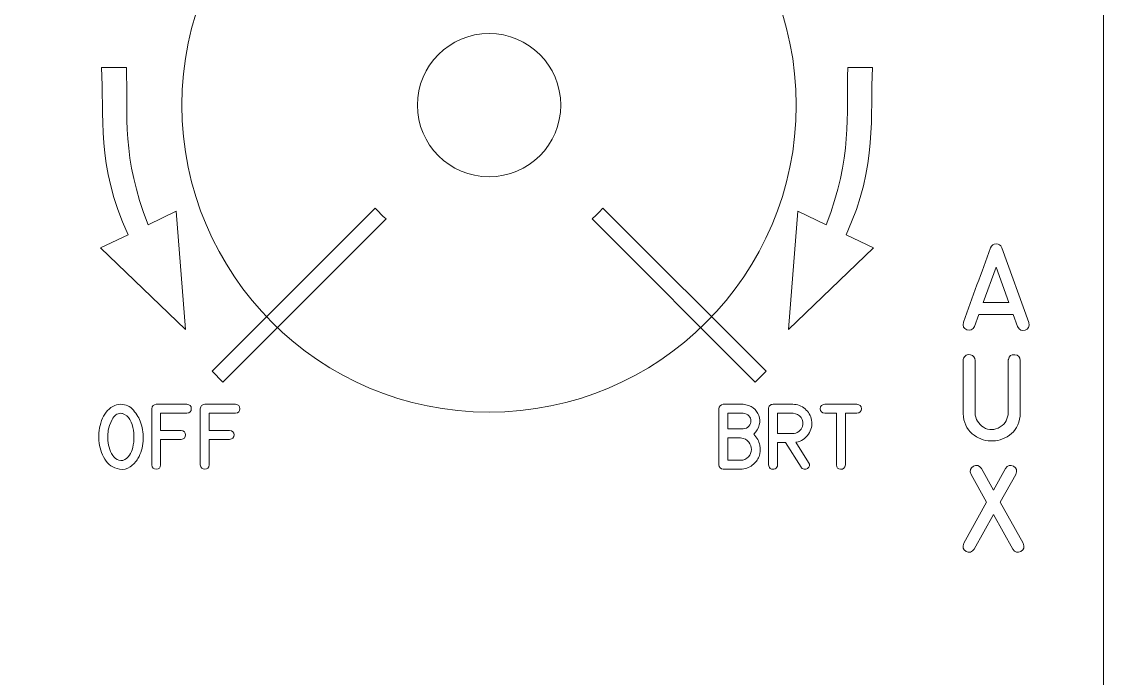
# Model space of a CAD drawing. Header units: millimetres. Extents: x -72 to 72, y -60 to 60.
# Drawn here: x 18.9 to 71.7, y 2.2 to 34.3 of the extents above; entities that cross this region are included whole.
import ezdxf

# ---------------------------------------------------------------- set-up
doc = ezdxf.new("R2010")
doc.units = ezdxf.units.MM
for name, color, linetype in [('CUT', 7, 'Continuous'), ('ENGRAVE', 1, 'Continuous'), ('KNOB_REF_DO_NOT_CUT', 8, 'Continuous')]:
    doc.layers.add(name, color=color, linetype=linetype)

msp = doc.modelspace()

# ---------------------------------------------------------------- linework, layer by layer
at = {"layer": 'CUT', "lineweight": 9}
msp.add_ellipse((41.7251, 30.2206), major_axis=(3.5001, 0), ratio=0.9999714, dxfattribs=at)
msp.add_open_spline([(70.6599, -60.1342), (70.9361, -60.152), (71.2072, -60.0547), (71.409, -59.8654), (71.409, -59.8654), (71.6108, -59.676), (71.7252, -59.413), (71.725, -59.1363), (71.725, -59.1363), (71.725, -59.1363), (71.725, -45.2787), (71.725, -45.2787), (71.725, -45.2787), (71.7248, -45.0133), (71.6193, -44.7589), (71.4315, -44.5713), (71.4315, -44.5713), (71.2437, -44.3838), (70.9904, -44.2785), (70.725, -44.2787), (70.725, -44.2787), (70.725, -44.2787), (68.2625, -44.2787), (68.2625, -44.2787), (68.2625, -44.2787), (65.9403, -44.2787), (63.7945, -43.0398), (62.6333, -41.0287), (62.6333, -41.0287), (61.4722, -39.0176), (61.4722, -36.5398), (62.6333, -34.5287), (62.6333, -34.5287), (63.7945, -32.5176), (65.9403, -31.2787), (68.2625, -31.2787), (68.2625, -31.2787), (68.2625, -31.2787), (70.725, -31.2787), (70.725, -31.2787), (70.725, -31.2787), (70.9904, -31.2785), (71.2448, -31.173), (71.4324, -30.9852), (71.4324, -30.9852), (71.6199, -30.7974), (71.7252, -30.5441), (71.725, -30.2787), (71.725, -30.2787), (71.725, -30.2787), (71.725, 40.4463), (71.725, 40.4463), (71.725, 40.4463), (71.7248, 40.7117), (71.6193, 40.9661), (71.4315, 41.1537), (71.4315, 41.1537), (71.2437, 41.3412), (70.9904, 41.4465), (70.725, 41.4463), (70.725, 41.4463), (70.725, 41.4463), (68.2625, 41.4463), (68.2625, 41.4463), (68.2625, 41.4463), (65.9403, 41.4463), (63.7945, 42.6852), (62.6333, 44.6963), (62.6333, 44.6963), (61.4722, 46.7074), (61.4722, 49.1852), (62.6333, 51.1963), (62.6333, 51.1963), (63.7945, 53.2074), (65.9403, 54.4463), (68.2625, 54.4463), (68.2625, 54.4463), (68.2625, 54.4463), (70.725, 54.4463), (70.725, 54.4463), (70.725, 54.4463), (70.9904, 54.4465), (71.2448, 54.552), (71.4324, 54.7398), (71.4324, 54.7398), (71.6199, 54.9276), (71.7252, 55.1809), (71.725, 55.4463), (71.725, 55.4463), (71.725, 55.4463), (71.725, 59.2206), (71.725, 59.2206), (71.725, 59.2206), (71.7248, 59.486), (71.6193, 59.7404), (71.4315, 59.928), (71.4315, 59.928), (71.2437, 60.1155), (70.9904, 60.2208), (70.725, 60.2206), (70.725, 60.2206), (70.725, 60.2206), (-70.725, 60.2206), (-70.725, 60.2206), (-70.725, 60.2206), (-70.9904, 60.2204), (-71.2448, 60.1148), (-71.4324, 59.9271), (-71.4324, 59.9271), (-71.6199, 59.7393), (-71.7252, 59.486), (-71.725, 59.2206), (-71.725, 59.2206), (-71.725, 59.2206), (-71.725, 55.4463), (-71.725, 55.4463), (-71.725, 55.4463), (-71.7248, 55.1809), (-71.6192, 54.9265), (-71.4315, 54.7389), (-71.4315, 54.7389), (-71.2437, 54.5514), (-70.9904, 54.4461), (-70.725, 54.4463), (-70.725, 54.4463), (-70.725, 54.4463), (-68.2625, 54.4463), (-68.2625, 54.4463), (-68.2625, 54.4463), (-65.9403, 54.4463), (-63.7944, 53.2074), (-62.6333, 51.1963), (-62.6333, 51.1963), (-61.4722, 49.1852), (-61.4722, 46.7074), (-62.6333, 44.6963), (-62.6333, 44.6963), (-63.7944, 42.6852), (-65.9403, 41.4463), (-68.2625, 41.4463), (-68.2625, 41.4463), (-68.2625, 41.4463), (-70.725, 41.4463), (-70.725, 41.4463), (-70.725, 41.4463), (-70.9904, 41.4461), (-71.2448, 41.3405), (-71.4324, 41.1528), (-71.4324, 41.1528), (-71.6199, 40.965), (-71.7252, 40.7117), (-71.725, 40.4463), (-71.725, 40.4463), (-71.725, 40.4463), (-71.725, -30.2787), (-71.725, -30.2787), (-71.725, -30.2787), (-71.7248, -30.5441), (-71.6192, -30.7985), (-71.4315, -30.9861), (-71.4315, -30.9861), (-71.2437, -31.1736), (-70.9904, -31.2789), (-70.725, -31.2787), (-70.725, -31.2787), (-70.725, -31.2787), (-68.2625, -31.2787), (-68.2625, -31.2787), (-68.2625, -31.2787), (-65.9403, -31.2787), (-63.7944, -32.5176), (-62.6333, -34.5287), (-62.6333, -34.5287), (-61.4722, -36.5398), (-61.4722, -39.0176), (-62.6333, -41.0287), (-62.6333, -41.0287), (-63.7944, -43.0398), (-65.9403, -44.2787), (-68.2625, -44.2787), (-68.2625, -44.2787), (-68.2625, -44.2787), (-70.725, -44.2787), (-70.725, -44.2787), (-70.725, -44.2787), (-70.9904, -44.2789), (-71.2448, -44.3845), (-71.4324, -44.5722), (-71.4324, -44.5722), (-71.6199, -44.76), (-71.7252, -45.0133), (-71.725, -45.2787), (-71.725, -45.2787), (-71.725, -45.2787), (-71.725, -49.9113), (-71.725, -49.9113), (-71.725, -49.9113), (-71.7247, -50.4387), (-71.3163, -50.8752), (-70.7901, -50.9092), (-70.7901, -50.9092), (-70.7901, -50.9092), (70.6599, -60.1342), (70.6599, -60.1342)], degree=3, knots=[0, 0, 0, 0, 0.0192308, 0.0192308, 0.0192308, 0.0192308, 0.0384615, 0.0384615, 0.0384615, 0.0384615, 0.0576923, 0.0576923, 0.0576923, 0.0576923, 0.0769231, 0.0769231, 0.0769231, 0.0769231, 0.0961538, 0.0961538, 0.0961538, 0.0961538, 0.1153846, 0.1153846, 0.1153846, 0.1153846, 0.1346154, 0.1346154, 0.1346154, 0.1346154, 0.1538462, 0.1538462, 0.1538462, 0.1538462, 0.1730769, 0.1730769, 0.1730769, 0.1730769, 0.1923077, 0.1923077, 0.1923077, 0.1923077, 0.2115385, 0.2115385, 0.2115385, 0.2115385, 0.2307692, 0.2307692, 0.2307692, 0.2307692, 0.25, 0.25, 0.25, 0.25, 0.2692308, 0.2692308, 0.2692308, 0.2692308, 0.2884615, 0.2884615, 0.2884615, 0.2884615, 0.3076923, 0.3076923, 0.3076923, 0.3076923, 0.3269231, 0.3269231, 0.3269231, 0.3269231, 0.3461538, 0.3461538, 0.3461538, 0.3461538, 0.3653846, 0.3653846, 0.3653846, 0.3653846, 0.3846154, 0.3846154, 0.3846154, 0.3846154, 0.4038462, 0.4038462, 0.4038462, 0.4038462, 0.4230769, 0.4230769, 0.4230769, 0.4230769, 0.4423077, 0.4423077, 0.4423077, 0.4423077, 0.4615385, 0.4615385, 0.4615385, 0.4615385, 0.4807692, 0.4807692, 0.4807692, 0.4807692, 0.5, 0.5, 0.5, 0.5, 0.5192308, 0.5192308, 0.5192308, 0.5192308, 0.5384615, 0.5384615, 0.5384615, 0.5384615, 0.5576923, 0.5576923, 0.5576923, 0.5576923, 0.5769231, 0.5769231, 0.5769231, 0.5769231, 0.5961538, 0.5961538, 0.5961538, 0.5961538, 0.6153846, 0.6153846, 0.6153846, 0.6153846, 0.6346154, 0.6346154, 0.6346154, 0.6346154, 0.6538462, 0.6538462, 0.6538462, 0.6538462, 0.6730769, 0.6730769, 0.6730769, 0.6730769, 0.6923077, 0.6923077, 0.6923077, 0.6923077, 0.7115385, 0.7115385, 0.7115385, 0.7115385, 0.7307692, 0.7307692, 0.7307692, 0.7307692, 0.75, 0.75, 0.75, 0.75, 0.7692308, 0.7692308, 0.7692308, 0.7692308, 0.7884615, 0.7884615, 0.7884615, 0.7884615, 0.8076923, 0.8076923, 0.8076923, 0.8076923, 0.8269231, 0.8269231, 0.8269231, 0.8269231, 0.8461538, 0.8461538, 0.8461538, 0.8461538, 0.8653846, 0.8653846, 0.8653846, 0.8653846, 0.8846154, 0.8846154, 0.8846154, 0.8846154, 0.9038462, 0.9038462, 0.9038462, 0.9038462, 0.9230769, 0.9230769, 0.9230769, 0.9230769, 0.9423077, 0.9423077, 0.9423077, 0.9423077, 0.9615385, 0.9615385, 0.9615385, 0.9615385, 1, 1, 1, 1], dxfattribs=at)
at = {"layer": 'ENGRAVE', "lineweight": 9}
for points, knots in [([(24.0111, 32.0641), (24.0895, 29.7029), (23.7798, 27.6778), (25.0693, 24.3753), (25.0693, 24.3753), (25.0693, 24.3753), (26.4419, 25.0341), (26.4419, 25.0341), (26.4419, 25.0341), (26.4419, 25.0341), (26.9007, 19.2509), (26.9007, 19.2509), (26.9007, 19.2509), (26.9007, 19.2509), (22.7528, 23.2454), (22.7528, 23.2454), (22.7528, 23.2454), (22.7528, 23.2454), (24.0942, 23.8895), (24.0942, 23.8895), (24.0942, 23.8895), (22.521, 27.3144), (22.9405, 29.723), (22.7994, 32.064), (22.7994, 32.064), (22.7994, 32.064), (24.0111, 32.0641), (24.0111, 32.0641)], [0, 0, 0, 0, 0.125, 0.125, 0.125, 0.125, 0.25, 0.25, 0.25, 0.25, 0.375, 0.375, 0.375, 0.375, 0.5, 0.5, 0.5, 0.5, 0.625, 0.625, 0.625, 0.625, 0.75, 0.75, 0.75, 0.75, 1, 1, 1, 1]), ([(59.2424, 32.0641), (59.164, 29.7029), (59.4736, 27.6778), (58.1841, 24.3753), (58.1841, 24.3753), (58.1841, 24.3753), (56.8116, 25.0341), (56.8116, 25.0341), (56.8116, 25.0341), (56.8116, 25.0341), (56.3527, 19.2509), (56.3527, 19.2509), (56.3527, 19.2509), (56.3527, 19.2509), (60.5006, 23.2454), (60.5006, 23.2454), (60.5006, 23.2454), (60.5006, 23.2454), (59.1594, 23.8895), (59.1594, 23.8895), (59.1594, 23.8895), (60.7324, 27.3144), (60.3129, 29.723), (60.454, 32.064), (60.454, 32.064), (60.454, 32.064), (59.2424, 32.0641), (59.2424, 32.0641)], [0, 0, 0, 0, 0.125, 0.125, 0.125, 0.125, 0.25, 0.25, 0.25, 0.25, 0.375, 0.375, 0.375, 0.375, 0.5, 0.5, 0.5, 0.5, 0.625, 0.625, 0.625, 0.625, 0.75, 0.75, 0.75, 0.75, 1, 1, 1, 1]), ([(28.1947, 17.2205), (28.1947, 17.2205), (36.1636, 25.1894), (36.1636, 25.1894), (36.1636, 25.1894), (36.3314, 25.004), (36.5084, 24.827), (36.6938, 24.6592), (36.6938, 24.6592), (36.6938, 24.6592), (28.7249, 16.6903), (28.7249, 16.6903), (28.7249, 16.6903), (28.7249, 16.6903), (28.1947, 17.2205), (28.1947, 17.2205)], [0, 0, 0, 0, 0.2, 0.2, 0.2, 0.2, 0.4, 0.4, 0.4, 0.4, 0.6, 0.6, 0.6, 0.6, 1, 1, 1, 1]), ([(47.2863, 25.1895), (47.2863, 25.1895), (55.2554, 17.2205), (55.2554, 17.2205), (55.2554, 17.2205), (55.2554, 17.2205), (54.7252, 16.6903), (54.7252, 16.6903), (54.7252, 16.6903), (54.7252, 16.6903), (46.7562, 24.6593), (46.7562, 24.6593), (46.7562, 24.6593), (46.9416, 24.8271), (47.1185, 25.0041), (47.2863, 25.1895)], [0, 0, 0, 0, 0.2, 0.2, 0.2, 0.2, 0.4, 0.4, 0.4, 0.4, 0.6, 0.6, 0.6, 0.6, 1, 1, 1, 1]), ([(64.8905, 19.6111), (65.1106, 20.2193), (65.3315, 20.8268), (65.5523, 21.4336), (65.5523, 21.4336), (65.7739, 22.0403), (65.9954, 22.6478), (66.217, 23.2553), (66.217, 23.2553), (66.2628, 23.3809), (66.3531, 23.4444), (66.4879, 23.4458), (66.4879, 23.4458), (66.6233, 23.4472), (66.7144, 23.3837), (66.7609, 23.2553), (66.7609, 23.2553), (66.7609, 23.2553), (68.086, 19.6013), (68.086, 19.6013), (68.086, 19.6013), (68.1269, 19.4065), (68.0676, 19.2816), (67.9082, 19.2252), (67.9082, 19.2252), (67.748, 19.1681), (67.6252, 19.2266), (67.5377, 19.3988), (67.5377, 19.3988), (67.5377, 19.3988), (67.3254, 19.99), (67.3254, 19.99), (67.3254, 19.99), (67.3254, 19.99), (65.6405, 19.99), (65.6405, 19.99), (65.6405, 19.99), (65.6405, 19.99), (65.4338, 19.4129), (65.4338, 19.4129), (65.4338, 19.4129), (65.3456, 19.2393), (65.22, 19.1829), (65.0577, 19.2428), (65.0577, 19.2428), (64.8947, 19.3021), (64.839, 19.4256), (64.8905, 19.6111)], [0, 0, 0, 0, 0.0769231, 0.0769231, 0.0769231, 0.0769231, 0.1538462, 0.1538462, 0.1538462, 0.1538462, 0.2307692, 0.2307692, 0.2307692, 0.2307692, 0.3076923, 0.3076923, 0.3076923, 0.3076923, 0.3846154, 0.3846154, 0.3846154, 0.3846154, 0.4615385, 0.4615385, 0.4615385, 0.4615385, 0.5384615, 0.5384615, 0.5384615, 0.5384615, 0.6153846, 0.6153846, 0.6153846, 0.6153846, 0.6923077, 0.6923077, 0.6923077, 0.6923077, 0.7692308, 0.7692308, 0.7692308, 0.7692308, 0.8461538, 0.8461538, 0.8461538, 0.8461538, 1, 1, 1, 1]), ([(67.1144, 20.5707), (67.1144, 20.5707), (66.4858, 22.307), (66.4858, 22.307), (66.4858, 22.307), (66.4858, 22.307), (65.8536, 20.5707), (65.8536, 20.5707), (65.8536, 20.5707), (65.8536, 20.5707), (67.1144, 20.5707), (67.1144, 20.5707)], [0, 0, 0, 0, 0.25, 0.25, 0.25, 0.25, 0.5, 0.5, 0.5, 0.5, 1, 1, 1, 1]), ([(66.4858, 22.307), (66.4858, 22.307), (67.1144, 20.5707), (67.1144, 20.5707), (67.1144, 20.5707), (67.1144, 20.5707), (66.4858, 22.307), (66.4858, 22.307)], [0, 0, 0, 0, 0.3333333, 0.3333333, 0.3333333, 0.3333333, 1, 1, 1, 1]), ([(67.6619, 15.1917), (67.6619, 15.1917), (67.6619, 15.1501), (67.6619, 15.1501), (67.6619, 15.1501), (67.6577, 15.0809), (67.6549, 15.04), (67.6542, 15.0259), (67.6542, 15.0259), (67.5963, 14.6047), (67.4227, 14.2935), (67.1349, 14.0924), (67.1349, 14.0924), (66.847, 13.8921), (66.5394, 13.7982), (66.2134, 13.8116), (66.2134, 13.8116), (65.8868, 13.825), (65.5876, 13.9436), (65.3174, 14.1679), (65.3174, 14.1679), (65.0464, 14.393), (64.899, 14.7204), (64.8757, 15.1501), (64.8757, 15.1501), (64.8757, 15.1501), (64.8757, 15.1917), (64.8757, 15.1917), (64.8757, 15.1917), (64.8757, 15.1917), (64.8757, 17.7401), (64.8757, 17.7401), (64.8757, 17.7401), (64.8757, 17.781), (64.8835, 17.8184), (64.8983, 17.8516), (64.8983, 17.8516), (64.9646, 17.9962), (65.0747, 18.0534), (65.2285, 18.0231), (65.2285, 18.0231), (65.3816, 17.9927), (65.4585, 17.8982), (65.4585, 17.7401), (65.4585, 17.7401), (65.4585, 17.7401), (65.4585, 15.1917), (65.4585, 15.1917), (65.4585, 15.1917), (65.4789, 14.8742), (65.6186, 14.6371), (65.8769, 14.4805), (65.8769, 14.4805), (66.1358, 14.3231), (66.4074, 14.3302), (66.6925, 14.5009), (66.6925, 14.5009), (66.8209, 14.5764), (66.9147, 14.6745), (66.9747, 14.7945), (66.9747, 14.7945), (67.0347, 14.9144), (67.07, 15.047), (67.0812, 15.1917), (67.0812, 15.1917), (67.0812, 15.1917), (67.0812, 17.7401), (67.0812, 17.7401), (67.0812, 17.7401), (67.0812, 17.7648), (67.0827, 17.7832), (67.0855, 17.7959), (67.0855, 17.7959), (67.1172, 17.9652), (67.2209, 18.0421), (67.3973, 18.0252), (67.3973, 18.0252), (67.5737, 18.0089), (67.6619, 17.9137), (67.6619, 17.7401), (67.6619, 17.7401), (67.6619, 17.7401), (67.6619, 15.1917), (67.6619, 15.1917)], [0, 0, 0, 0, 0.0454545, 0.0454545, 0.0454545, 0.0454545, 0.0909091, 0.0909091, 0.0909091, 0.0909091, 0.1363636, 0.1363636, 0.1363636, 0.1363636, 0.1818182, 0.1818182, 0.1818182, 0.1818182, 0.2272727, 0.2272727, 0.2272727, 0.2272727, 0.2727273, 0.2727273, 0.2727273, 0.2727273, 0.3181818, 0.3181818, 0.3181818, 0.3181818, 0.3636364, 0.3636364, 0.3636364, 0.3636364, 0.4090909, 0.4090909, 0.4090909, 0.4090909, 0.4545455, 0.4545455, 0.4545455, 0.4545455, 0.5, 0.5, 0.5, 0.5, 0.5454545, 0.5454545, 0.5454545, 0.5454545, 0.5909091, 0.5909091, 0.5909091, 0.5909091, 0.6363636, 0.6363636, 0.6363636, 0.6363636, 0.6818182, 0.6818182, 0.6818182, 0.6818182, 0.7272727, 0.7272727, 0.7272727, 0.7272727, 0.7727273, 0.7727273, 0.7727273, 0.7727273, 0.8181818, 0.8181818, 0.8181818, 0.8181818, 0.8636364, 0.8636364, 0.8636364, 0.8636364, 0.9090909, 0.9090909, 0.9090909, 0.9090909, 1, 1, 1, 1]), ([(24.7236, 14.6899), (24.8183, 14.4036), (24.8543, 14.1067), (24.831, 13.7987), (24.831, 13.7987), (24.8077, 13.4908), (24.723, 13.2098), (24.5775, 12.9553), (24.5775, 12.9553), (24.4854, 12.797), (24.36, 12.6626), (24.2007, 12.552), (24.2007, 12.552), (24.0415, 12.4414), (23.8658, 12.4028), (23.6737, 12.4361), (23.6737, 12.4361), (23.3604, 12.4906), (23.1207, 12.6542), (22.9546, 12.9256), (22.9546, 12.9256), (22.7879, 13.1976), (22.6926, 13.5003), (22.6683, 13.8337), (22.6683, 13.8337), (22.6439, 14.167), (22.6889, 14.4914), (22.8032, 14.8079), (22.8032, 14.8079), (22.9175, 15.1243), (23.0996, 15.354), (23.3498, 15.4979), (23.3498, 15.4979), (23.4716, 15.5683), (23.5996, 15.6032), (23.7324, 15.6032), (23.7324, 15.6032), (23.987, 15.6032), (24.1944, 15.5074), (24.3558, 15.3159), (24.3558, 15.3159), (24.5172, 15.1238), (24.6394, 14.9153), (24.7236, 14.6899)], [0, 0, 0, 0, 0.0833333, 0.0833333, 0.0833333, 0.0833333, 0.1666667, 0.1666667, 0.1666667, 0.1666667, 0.25, 0.25, 0.25, 0.25, 0.3333333, 0.3333333, 0.3333333, 0.3333333, 0.4166667, 0.4166667, 0.4166667, 0.4166667, 0.5, 0.5, 0.5, 0.5, 0.5833333, 0.5833333, 0.5833333, 0.5833333, 0.6666667, 0.6666667, 0.6666667, 0.6666667, 0.75, 0.75, 0.75, 0.75, 0.8333333, 0.8333333, 0.8333333, 0.8333333, 1, 1, 1, 1]), ([(25.2474, 12.6483), (25.2474, 12.6483), (25.2474, 15.3831), (25.2474, 15.3831), (25.2474, 15.3831), (25.2659, 15.5196), (25.3395, 15.5931), (25.4675, 15.6032), (25.4675, 15.6032), (25.4675, 15.6032), (26.9683, 15.6032), (26.9683, 15.6032), (26.9683, 15.6032), (27.1117, 15.5921), (27.1836, 15.5185), (27.1836, 15.3836), (27.1836, 15.3836), (27.1836, 15.2492), (27.1106, 15.1767), (26.9651, 15.1677), (26.9651, 15.1677), (26.9651, 15.1677), (25.6829, 15.1677), (25.6829, 15.1677), (25.6829, 15.1677), (25.6829, 15.1677), (25.6829, 14.3194), (25.6829, 14.3194), (25.6829, 14.3194), (25.6829, 14.3194), (26.683, 14.3194), (26.683, 14.3194), (26.683, 14.3194), (26.8254, 14.3094), (26.8979, 14.2395), (26.9, 14.1104), (26.9, 14.1104), (26.9021, 13.9813), (26.8296, 13.9056), (26.683, 13.8839), (26.683, 13.8839), (26.683, 13.8839), (25.6829, 13.8839), (25.6829, 13.8839), (25.6829, 13.8839), (25.6829, 13.8839), (25.6829, 12.6483), (25.6829, 12.6483), (25.6829, 12.6483), (25.6729, 12.506), (25.6025, 12.4335), (25.4728, 12.4314), (25.4728, 12.4314), (25.3432, 12.4293), (25.268, 12.5018), (25.2474, 12.6483)], [0, 0, 0, 0, 0.0666667, 0.0666667, 0.0666667, 0.0666667, 0.1333333, 0.1333333, 0.1333333, 0.1333333, 0.2, 0.2, 0.2, 0.2, 0.2666667, 0.2666667, 0.2666667, 0.2666667, 0.3333333, 0.3333333, 0.3333333, 0.3333333, 0.4, 0.4, 0.4, 0.4, 0.4666667, 0.4666667, 0.4666667, 0.4666667, 0.5333333, 0.5333333, 0.5333333, 0.5333333, 0.6, 0.6, 0.6, 0.6, 0.6666667, 0.6666667, 0.6666667, 0.6666667, 0.7333333, 0.7333333, 0.7333333, 0.7333333, 0.8, 0.8, 0.8, 0.8, 0.8666667, 0.8666667, 0.8666667, 0.8666667, 1, 1, 1, 1]), ([(27.6175, 12.6483), (27.6175, 12.6483), (27.6175, 15.3831), (27.6175, 15.3831), (27.6175, 15.3831), (27.636, 15.5196), (27.7096, 15.5931), (27.8376, 15.6032), (27.8376, 15.6032), (27.8376, 15.6032), (29.3384, 15.6032), (29.3384, 15.6032), (29.3384, 15.6032), (29.4818, 15.5921), (29.5537, 15.5185), (29.5537, 15.3836), (29.5537, 15.3836), (29.5537, 15.2492), (29.4807, 15.1767), (29.3352, 15.1677), (29.3352, 15.1677), (29.3352, 15.1677), (28.053, 15.1677), (28.053, 15.1677), (28.053, 15.1677), (28.053, 15.1677), (28.053, 14.3194), (28.053, 14.3194), (28.053, 14.3194), (28.053, 14.3194), (29.0531, 14.3194), (29.0531, 14.3194), (29.0531, 14.3194), (29.1955, 14.3094), (29.268, 14.2395), (29.2701, 14.1104), (29.2701, 14.1104), (29.2722, 13.9813), (29.1997, 13.9056), (29.0531, 13.8839), (29.0531, 13.8839), (29.0531, 13.8839), (28.053, 13.8839), (28.053, 13.8839), (28.053, 13.8839), (28.053, 13.8839), (28.053, 12.6483), (28.053, 12.6483), (28.053, 12.6483), (28.043, 12.506), (27.9726, 12.4335), (27.8429, 12.4314), (27.8429, 12.4314), (27.7133, 12.4293), (27.6381, 12.5018), (27.6175, 12.6483)], [0, 0, 0, 0, 0.0666667, 0.0666667, 0.0666667, 0.0666667, 0.1333333, 0.1333333, 0.1333333, 0.1333333, 0.2, 0.2, 0.2, 0.2, 0.2666667, 0.2666667, 0.2666667, 0.2666667, 0.3333333, 0.3333333, 0.3333333, 0.3333333, 0.4, 0.4, 0.4, 0.4, 0.4666667, 0.4666667, 0.4666667, 0.4666667, 0.5333333, 0.5333333, 0.5333333, 0.5333333, 0.6, 0.6, 0.6, 0.6, 0.6666667, 0.6666667, 0.6666667, 0.6666667, 0.7333333, 0.7333333, 0.7333333, 0.7333333, 0.8, 0.8, 0.8, 0.8, 0.8666667, 0.8666667, 0.8666667, 0.8666667, 1, 1, 1, 1]), ([(54.1277, 15.6032), (54.324, 15.5868), (54.4891, 15.527), (54.623, 15.4249), (54.623, 15.4249), (54.7569, 15.3227), (54.85, 15.1994), (54.9013, 15.055), (54.9013, 15.055), (54.9532, 14.9111), (54.9601, 14.7576), (54.9225, 14.5946), (54.9225, 14.5946), (54.8849, 14.4322), (54.7934, 14.2824), (54.6489, 14.1459), (54.6489, 14.1459), (54.8082, 13.9787), (54.9072, 13.7977), (54.9463, 13.6035), (54.9463, 13.6035), (54.9855, 13.4093), (54.9733, 13.2272), (54.9098, 13.0584), (54.9098, 13.0584), (54.8463, 12.8896), (54.7362, 12.7462), (54.5791, 12.6282), (54.5791, 12.6282), (54.4219, 12.5102), (54.2272, 12.4435), (53.9943, 12.4282), (53.9943, 12.4282), (53.9943, 12.4282), (53.9901, 12.4282), (53.9901, 12.4282), (53.9901, 12.4282), (53.9901, 12.4282), (53.1651, 12.4282), (53.1651, 12.4282), (53.1651, 12.4282), (53.0381, 12.4457), (52.9646, 12.5176), (52.945, 12.6436), (52.945, 12.6436), (52.945, 12.6436), (52.945, 15.3831), (52.945, 15.3831), (52.945, 15.3831), (52.9625, 15.5111), (53.036, 15.5847), (53.1651, 15.6032), (53.1651, 15.6032), (53.1651, 15.6032), (54.1277, 15.6032), (54.1277, 15.6032)], [0, 0, 0, 0, 0.0666667, 0.0666667, 0.0666667, 0.0666667, 0.1333333, 0.1333333, 0.1333333, 0.1333333, 0.2, 0.2, 0.2, 0.2, 0.2666667, 0.2666667, 0.2666667, 0.2666667, 0.3333333, 0.3333333, 0.3333333, 0.3333333, 0.4, 0.4, 0.4, 0.4, 0.4666667, 0.4666667, 0.4666667, 0.4666667, 0.5333333, 0.5333333, 0.5333333, 0.5333333, 0.6, 0.6, 0.6, 0.6, 0.6666667, 0.6666667, 0.6666667, 0.6666667, 0.7333333, 0.7333333, 0.7333333, 0.7333333, 0.8, 0.8, 0.8, 0.8, 0.8666667, 0.8666667, 0.8666667, 0.8666667, 1, 1, 1, 1]), ([(57.3323, 12.7648), (57.3985, 12.6478), (57.3799, 12.5499), (57.2768, 12.47), (57.2768, 12.47), (57.227, 12.4351), (57.1699, 12.4229), (57.1053, 12.4346), (57.1053, 12.4346), (57.0407, 12.4457), (56.9937, 12.4779), (56.9635, 12.5303), (56.9635, 12.5303), (56.9635, 12.5303), (56.1994, 13.7384), (56.1994, 13.7384), (56.1994, 13.7384), (56.1994, 13.7384), (55.8115, 13.7384), (55.8115, 13.7384), (55.8115, 13.7384), (55.8115, 13.7384), (55.8115, 12.6467), (55.8115, 12.6467), (55.8115, 12.6467), (55.8115, 12.5568), (55.7707, 12.4922), (55.6893, 12.452), (55.6893, 12.452), (55.6072, 12.4123), (55.531, 12.4197), (55.4596, 12.4748), (55.4596, 12.4748), (55.403, 12.5171), (55.3744, 12.5743), (55.3744, 12.6467), (55.3744, 12.6467), (55.3744, 12.6467), (55.3744, 15.3862), (55.3744, 15.3862), (55.3744, 15.3862), (55.3744, 15.446), (55.3956, 15.4974), (55.4374, 15.5397), (55.4374, 15.5397), (55.4792, 15.582), (55.5305, 15.6032), (55.5914, 15.6032), (55.5914, 15.6032), (55.5914, 15.6032), (56.5539, 15.6032), (56.5539, 15.6032), (56.5539, 15.6032), (56.7857, 15.6032), (56.9868, 15.5296), (57.1572, 15.3825), (57.1572, 15.3825), (57.3276, 15.2349), (57.4339, 15.0481), (57.4752, 14.8216), (57.4752, 14.8216), (57.5186, 14.5787), (57.4673, 14.3517), (57.3207, 14.1406), (57.3207, 14.1406), (57.1746, 13.9289), (56.9804, 13.8009), (56.7386, 13.7554), (56.7386, 13.7554), (56.7386, 13.7554), (56.709, 13.7506), (56.709, 13.7506), (56.709, 13.7506), (56.709, 13.7506), (57.3323, 12.7648), (57.3323, 12.7648)], [0, 0, 0, 0, 0.05, 0.05, 0.05, 0.05, 0.1, 0.1, 0.1, 0.1, 0.15, 0.15, 0.15, 0.15, 0.2, 0.2, 0.2, 0.2, 0.25, 0.25, 0.25, 0.25, 0.3, 0.3, 0.3, 0.3, 0.35, 0.35, 0.35, 0.35, 0.4, 0.4, 0.4, 0.4, 0.45, 0.45, 0.45, 0.45, 0.5, 0.5, 0.5, 0.5, 0.55, 0.55, 0.55, 0.55, 0.6, 0.6, 0.6, 0.6, 0.65, 0.65, 0.65, 0.65, 0.7, 0.7, 0.7, 0.7, 0.75, 0.75, 0.75, 0.75, 0.8, 0.8, 0.8, 0.8, 0.85, 0.85, 0.85, 0.85, 0.9, 0.9, 0.9, 0.9, 1, 1, 1, 1]), ([(58.687, 12.6452), (58.687, 12.6452), (58.687, 15.1661), (58.687, 15.1661), (58.687, 15.1661), (58.687, 15.1661), (58.1182, 15.1661), (58.1182, 15.1661), (58.1182, 15.1661), (57.9737, 15.1772), (57.9012, 15.2502), (57.9017, 15.3836), (57.9017, 15.3836), (57.9023, 15.5175), (57.9748, 15.591), (58.1182, 15.6032), (58.1182, 15.6032), (58.1182, 15.6032), (59.6919, 15.6032), (59.6919, 15.6032), (59.6919, 15.6032), (59.8342, 15.5921), (59.9062, 15.5185), (59.9067, 15.3836), (59.9067, 15.3836), (59.9073, 15.2492), (59.8353, 15.1762), (59.6919, 15.1661), (59.6919, 15.1661), (59.6919, 15.1661), (59.1246, 15.1661), (59.1246, 15.1661), (59.1246, 15.1661), (59.1246, 15.1661), (59.1246, 12.6452), (59.1246, 12.6452), (59.1246, 12.6452), (59.1008, 12.4986), (59.0246, 12.4261), (58.8955, 12.4282), (58.8955, 12.4282), (58.7669, 12.4303), (58.6976, 12.5028), (58.687, 12.6452)], [0, 0, 0, 0, 0.0833333, 0.0833333, 0.0833333, 0.0833333, 0.1666667, 0.1666667, 0.1666667, 0.1666667, 0.25, 0.25, 0.25, 0.25, 0.3333333, 0.3333333, 0.3333333, 0.3333333, 0.4166667, 0.4166667, 0.4166667, 0.4166667, 0.5, 0.5, 0.5, 0.5, 0.5833333, 0.5833333, 0.5833333, 0.5833333, 0.6666667, 0.6666667, 0.6666667, 0.6666667, 0.75, 0.75, 0.75, 0.75, 0.8333333, 0.8333333, 0.8333333, 0.8333333, 1, 1, 1, 1]), ([(23.7451, 15.1629), (23.5552, 15.1629), (23.4112, 15.0608), (23.3133, 14.856), (23.3133, 14.856), (23.2154, 14.6512), (23.1541, 14.4766), (23.1281, 14.3321), (23.1281, 14.3321), (23.1085, 14.2263), (23.1011, 14.0988), (23.1064, 13.949), (23.1064, 13.949), (23.1117, 13.7993), (23.1334, 13.6511), (23.1715, 13.5051), (23.1715, 13.5051), (23.2096, 13.3585), (23.2673, 13.2267), (23.3435, 13.1098), (23.3435, 13.1098), (23.4202, 12.9923), (23.5202, 12.9145), (23.6441, 12.8764), (23.6441, 12.8764), (23.7891, 12.8309), (23.9139, 12.8595), (24.0187, 12.9621), (24.0187, 12.9621), (24.1235, 13.0653), (24.2029, 13.1743), (24.2568, 13.2902), (24.2568, 13.2902), (24.3113, 13.4093), (24.3489, 13.5649), (24.369, 13.7585), (24.369, 13.7585), (24.3891, 13.9517), (24.3844, 14.1448), (24.3553, 14.3374), (24.3553, 14.3374), (24.3256, 14.5301), (24.268, 14.7036), (24.1822, 14.8581), (24.1822, 14.8581), (24.0965, 15.0127), (23.9743, 15.1111), (23.8166, 15.1534), (23.8166, 15.1534), (23.7959, 15.1598), (23.7721, 15.1629), (23.7451, 15.1629)], [0, 0, 0, 0, 0.0714286, 0.0714286, 0.0714286, 0.0714286, 0.1428571, 0.1428571, 0.1428571, 0.1428571, 0.2142857, 0.2142857, 0.2142857, 0.2142857, 0.2857143, 0.2857143, 0.2857143, 0.2857143, 0.3571429, 0.3571429, 0.3571429, 0.3571429, 0.4285714, 0.4285714, 0.4285714, 0.4285714, 0.5, 0.5, 0.5, 0.5, 0.5714286, 0.5714286, 0.5714286, 0.5714286, 0.6428571, 0.6428571, 0.6428571, 0.6428571, 0.7142857, 0.7142857, 0.7142857, 0.7142857, 0.7857143, 0.7857143, 0.7857143, 0.7857143, 0.8571429, 0.8571429, 0.8571429, 0.8571429, 1, 1, 1, 1]), ([(54.1277, 15.1629), (54.1277, 15.1629), (53.3837, 15.1629), (53.3837, 15.1629), (53.3837, 15.1629), (53.3837, 15.1629), (53.3837, 14.3988), (53.3837, 14.3988), (53.3837, 14.3988), (53.3837, 14.3988), (54.1325, 14.3988), (54.1325, 14.3988), (54.1325, 14.3988), (54.2605, 14.412), (54.3563, 14.4581), (54.4187, 14.5375), (54.4187, 14.5375), (54.4812, 14.6163), (54.5113, 14.701), (54.5103, 14.7915), (54.5103, 14.7915), (54.5087, 14.8819), (54.4759, 14.9645), (54.4113, 15.0396), (54.4113, 15.0396), (54.3473, 15.1148), (54.2531, 15.1555), (54.1277, 15.1629)], [0, 0, 0, 0, 0.125, 0.125, 0.125, 0.125, 0.25, 0.25, 0.25, 0.25, 0.375, 0.375, 0.375, 0.375, 0.5, 0.5, 0.5, 0.5, 0.625, 0.625, 0.625, 0.625, 0.75, 0.75, 0.75, 0.75, 1, 1, 1, 1]), ([(56.5539, 14.1739), (56.6597, 14.1739), (56.7571, 14.2057), (56.8465, 14.2702), (56.8465, 14.2702), (56.936, 14.3343), (56.9958, 14.4179), (57.027, 14.5211), (57.027, 14.5211), (57.0757, 14.6803), (57.0534, 14.8243), (56.9603, 14.9529), (56.9603, 14.9529), (56.8672, 15.0814), (56.7391, 15.1524), (56.5761, 15.1661), (56.5761, 15.1661), (56.5761, 15.1661), (55.8115, 15.1661), (55.8115, 15.1661), (55.8115, 15.1661), (55.8115, 15.1661), (55.8115, 14.1739), (55.8115, 14.1739), (55.8115, 14.1739), (55.8115, 14.1739), (56.5539, 14.1739), (56.5539, 14.1739)], [0, 0, 0, 0, 0.125, 0.125, 0.125, 0.125, 0.25, 0.25, 0.25, 0.25, 0.375, 0.375, 0.375, 0.375, 0.5, 0.5, 0.5, 0.5, 0.625, 0.625, 0.625, 0.625, 0.75, 0.75, 0.75, 0.75, 1, 1, 1, 1]), ([(53.9901, 12.8669), (54.1658, 12.8743), (54.2997, 12.9309), (54.3912, 13.0373), (54.3912, 13.0373), (54.4833, 13.1442), (54.5314, 13.2622), (54.5346, 13.3918), (54.5346, 13.3918), (54.5383, 13.5215), (54.497, 13.6432), (54.4103, 13.7569), (54.4103, 13.7569), (54.323, 13.8707), (54.1896, 13.9395), (54.0086, 13.9628), (54.0086, 13.9628), (54.0086, 13.9628), (53.3837, 13.9628), (53.3837, 13.9628), (53.3837, 13.9628), (53.3837, 13.9628), (53.3837, 12.8669), (53.3837, 12.8669), (53.3837, 12.8669), (53.3837, 12.8669), (53.9901, 12.8669), (53.9901, 12.8669)], [0, 0, 0, 0, 0.125, 0.125, 0.125, 0.125, 0.25, 0.25, 0.25, 0.25, 0.375, 0.375, 0.375, 0.375, 0.5, 0.5, 0.5, 0.5, 0.625, 0.625, 0.625, 0.625, 0.75, 0.75, 0.75, 0.75, 1, 1, 1, 1]), ([(64.9067, 8.8136), (64.9067, 8.8136), (66.025, 10.8146), (66.025, 10.8146), (66.025, 10.8146), (66.025, 10.8146), (65.2623, 12.1812), (65.2623, 12.1812), (65.2623, 12.1812), (65.189, 12.3618), (65.2271, 12.4938), (65.3759, 12.577), (65.3759, 12.577), (65.5248, 12.6603), (65.6567, 12.6229), (65.7732, 12.4641), (65.7732, 12.4641), (65.7732, 12.4641), (66.3559, 11.4122), (66.3559, 11.4122), (66.3559, 11.4122), (66.3559, 11.4122), (66.943, 12.4641), (66.943, 12.4641), (66.943, 12.4641), (67.0587, 12.6229), (67.1899, 12.6603), (67.3374, 12.5777), (67.3374, 12.5777), (67.4848, 12.4952), (67.5236, 12.3625), (67.4531, 12.1791), (67.4531, 12.1791), (67.4531, 12.1791), (66.6925, 10.8146), (66.6925, 10.8146), (66.6925, 10.8146), (66.6925, 10.8146), (67.8087, 8.8136), (67.8087, 8.8136), (67.8087, 8.8136), (67.8835, 8.6316), (67.8447, 8.4989), (67.693, 8.4157), (67.693, 8.4157), (67.5413, 8.3324), (67.4114, 8.3712), (67.3028, 8.5328), (67.3028, 8.5328), (67.3028, 8.5328), (66.3559, 10.2191), (66.3559, 10.2191), (66.3559, 10.2191), (66.3559, 10.2191), (65.4197, 8.5328), (65.4197, 8.5328), (65.4197, 8.5328), (65.2997, 8.3755), (65.1657, 8.3374), (65.0175, 8.4192), (65.0175, 8.4192), (64.8694, 8.5003), (64.832, 8.6316), (64.9067, 8.8136)], [0, 0, 0, 0, 0.0588235, 0.0588235, 0.0588235, 0.0588235, 0.1176471, 0.1176471, 0.1176471, 0.1176471, 0.1764706, 0.1764706, 0.1764706, 0.1764706, 0.2352941, 0.2352941, 0.2352941, 0.2352941, 0.2941176, 0.2941176, 0.2941176, 0.2941176, 0.3529412, 0.3529412, 0.3529412, 0.3529412, 0.4117647, 0.4117647, 0.4117647, 0.4117647, 0.4705882, 0.4705882, 0.4705882, 0.4705882, 0.5294118, 0.5294118, 0.5294118, 0.5294118, 0.5882353, 0.5882353, 0.5882353, 0.5882353, 0.6470588, 0.6470588, 0.6470588, 0.6470588, 0.7058824, 0.7058824, 0.7058824, 0.7058824, 0.7647059, 0.7647059, 0.7647059, 0.7647059, 0.8235294, 0.8235294, 0.8235294, 0.8235294, 0.8823529, 0.8823529, 0.8823529, 0.8823529, 1, 1, 1, 1])]:
    msp.add_open_spline(points, degree=3, knots=knots, dxfattribs=at)
at = {"layer": 'KNOB_REF_DO_NOT_CUT', "lineweight": 9}
msp.add_ellipse((41.7253, 30.2206), major_axis=(15.0003, 0), ratio=0.99998, dxfattribs=at)

doc.saveas('drawing.dxf')
